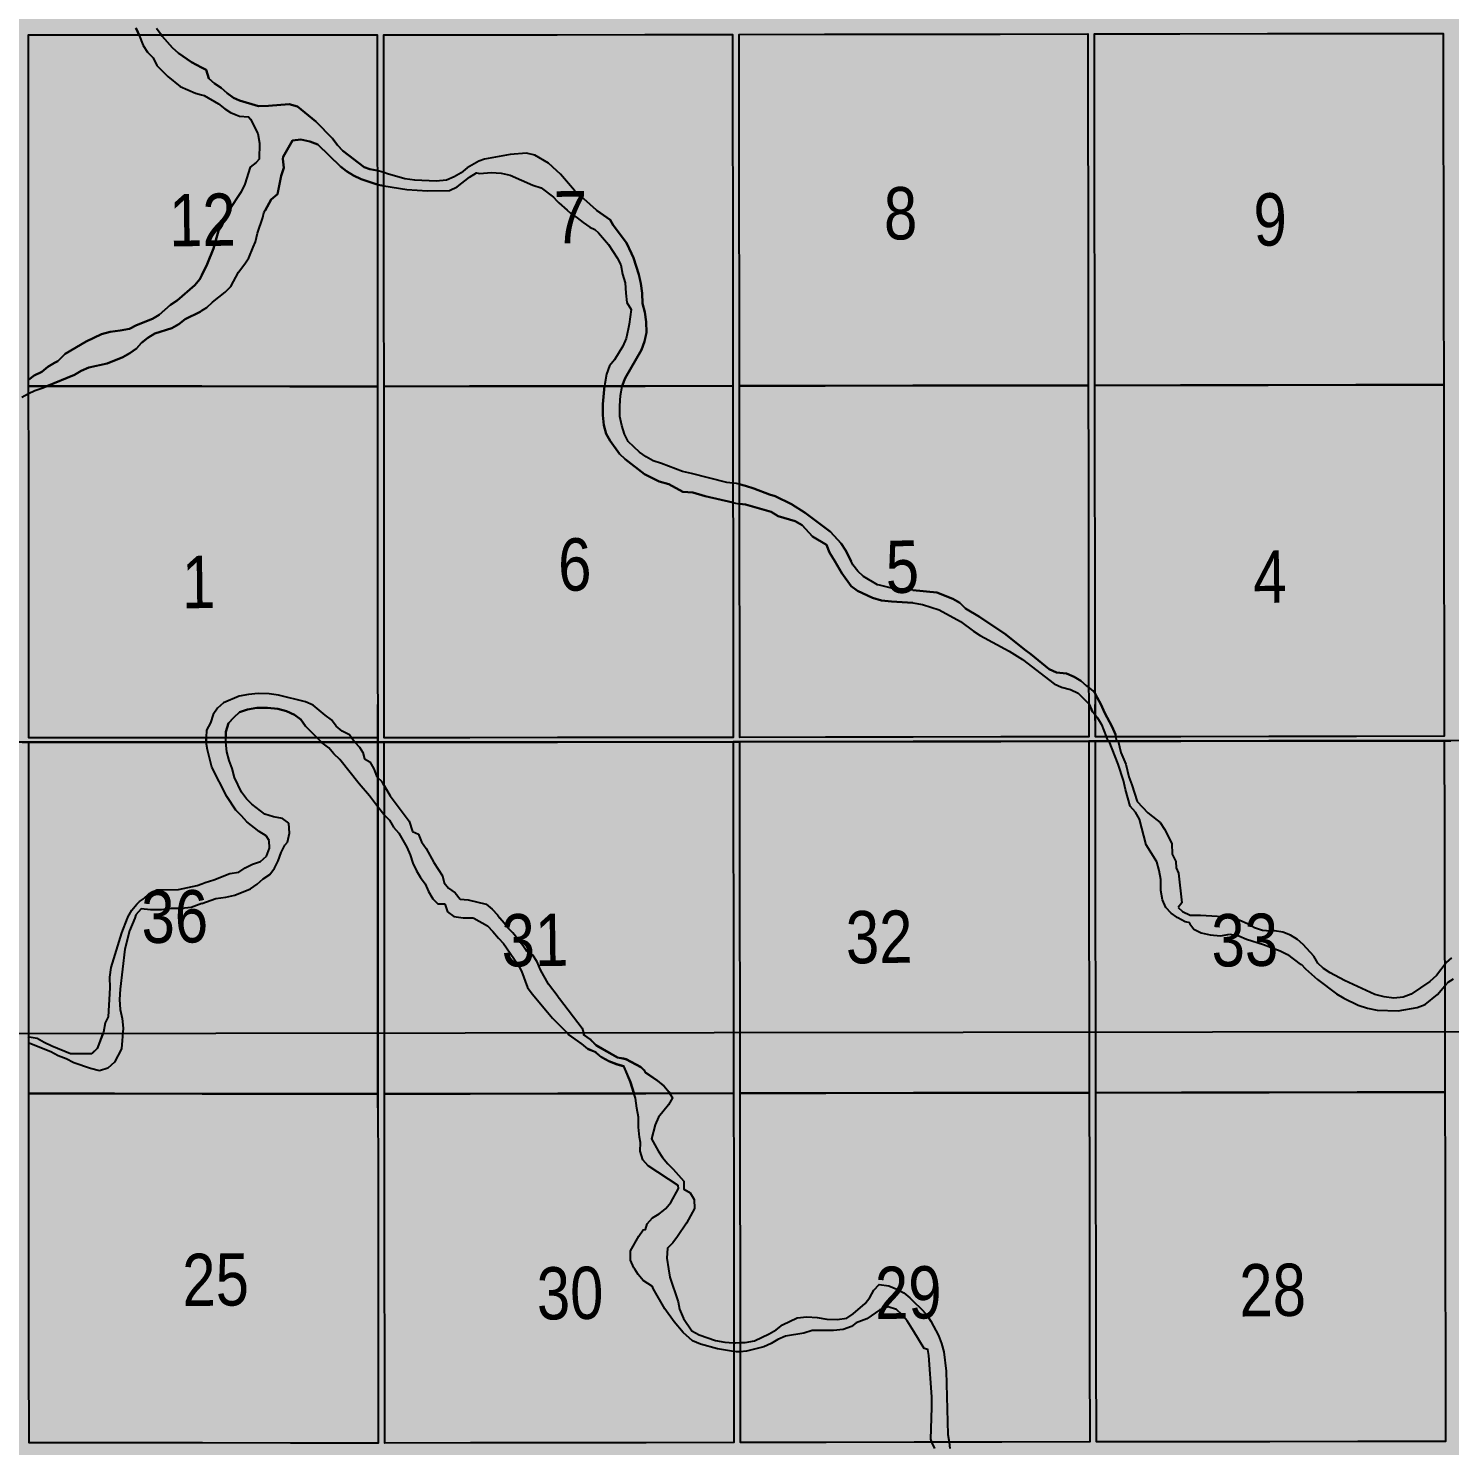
# Model space of a CAD drawing. Extents: x 405326 to 424052, y 6044755 to 6062236.
# Drawn here: x 416889.5 to 417105.8, y 6050044.7 to 6050260.4 of the extents above; entities that cross this region are included whole.
import ezdxf

# ---------------------------------------------------------------- set-up
doc = ezdxf.new("R2010")
doc.units = 0
doc.header["$LTSCALE"] = 5
doc.linetypes.add('DASHED2', pattern=[9.525, 6.35, -3.175])
for name, color, linetype in [('Quarters', 8, 'Continuous'), ('RoadSeg', 57, 'DASHED2'), ('T-WATER', 160, 'Continuous'), ('Townships', 57, 'Continuous')]:
    doc.layers.add(name, color=color, linetype=linetype)
doc.layers.add('ROUTE-MAP-BACKGROUND-H', color=7, linetype='Continuous', true_color=0xf0ebff)
doc.styles.add('120', font='ARIALN.TTF', dxfattribs={"height": 13})

msp = doc.modelspace()

# ---------------------------------------------------------------- hatches: boundary and pattern name
at = {"layer": 'ROUTE-MAP-BACKGROUND-H'}
h = msp.add_hatch(color=256, dxfattribs=at)
h.dxf.hatch_style = 1
h.paths.add_polyline_path([(417500.313, 6050470.993), (417499.828, 6050583.719), (417489.556, 6051448.866), (416064.545, 6051448.577), (416073.609, 6050477.938), (416071.924, 6050150.968), (416104.424, 6050150.804), (416615.018, 6050150.686), (416614.752, 6050098.449), (417501.84, 6050099.469), (417600.187, 6050099.469), (417600.187, 6050157.259), (417501.84, 6050157.777)])
h = msp.add_hatch(color=256, dxfattribs=at)
h.dxf.hatch_style = 1
h.paths.add_polyline_path([(416614.74, 6050107.04), (417600.353, 6050108.36), (417601.524, 6049233.335), (416615.912, 6049232.015)])

# ---------------------------------------------------------------- linework, layer by layer
at = {"layer": 'Quarters', "flags": 128}
for points in [[(416942.602, 6050219.248), (416942.61, 6050205.874), (416929.257, 6050205.883), (416915.903, 6050205.893), (416902.55, 6050205.902), (416889.531, 6050205.911), (416889.527, 6050219.287), (416889.523, 6050232.663), (416889.519, 6050246.038), (416889.515, 6050259.414), (416902.529, 6050259.404), (416915.878, 6050259.393), (416929.227, 6050259.383), (416942.576, 6050259.372), (416942.584, 6050245.998), (416942.593, 6050232.623)], [(416996.679, 6050219.333), (416996.693, 6050205.958), (416983.339, 6050205.938), (416969.986, 6050205.917), (416956.633, 6050205.896), (416943.614, 6050205.876), (416943.605, 6050219.25), (416943.596, 6050232.625), (416943.587, 6050245.999), (416943.579, 6050259.374), (416956.593, 6050259.394), (416969.942, 6050259.415), (416983.291, 6050259.436), (416996.639, 6050259.457), (416996.653, 6050246.082), (416996.666, 6050232.708)], [(417050.759, 6050219.414), (417050.777, 6050206.04), (417037.423, 6050206.02), (417024.069, 6050206.001), (417010.715, 6050205.98), (416997.696, 6050205.96), (416997.683, 6050219.335), (416997.669, 6050232.709), (416997.656, 6050246.084), (416997.642, 6050259.458), (417010.657, 6050259.479), (417024.006, 6050259.499), (417037.355, 6050259.519), (417050.705, 6050259.539), (417050.723, 6050246.164), (417050.741, 6050232.789)], [(417104.841, 6050219.494), (417104.864, 6050206.118), (417091.509, 6050206.099), (417078.155, 6050206.079), (417064.801, 6050206.06), (417051.781, 6050206.041), (417051.763, 6050219.416), (417051.744, 6050232.791), (417051.726, 6050246.165), (417051.708, 6050259.54), (417064.723, 6050259.56), (417078.073, 6050259.579), (417091.422, 6050259.599), (417104.772, 6050259.619), (417104.795, 6050246.244), (417104.818, 6050232.869)], [(416942.637, 6050165.75), (416942.646, 6050152.376), (416929.288, 6050152.384), (416915.929, 6050152.392), (416902.571, 6050152.4), (416889.548, 6050152.408), (416889.543, 6050165.784), (416889.539, 6050179.159), (416889.535, 6050192.535), (416889.531, 6050205.911), (416902.55, 6050205.902), (416915.903, 6050205.893), (416929.257, 6050205.883), (416942.61, 6050205.874), (416942.619, 6050192.499), (416942.628, 6050179.125)], [(416996.733, 6050165.834), (416996.747, 6050152.46), (416983.389, 6050152.439), (416970.031, 6050152.418), (416956.673, 6050152.398), (416943.649, 6050152.377), (416943.64, 6050165.752), (416943.631, 6050179.126), (416943.623, 6050192.501), (416943.614, 6050205.876), (416956.633, 6050205.896), (416969.986, 6050205.917), (416983.339, 6050205.938), (416996.693, 6050205.958), (416996.706, 6050192.584), (416996.72, 6050179.209)], [(417050.832, 6050165.915), (417050.85, 6050152.54), (417037.491, 6050152.521), (417024.132, 6050152.502), (417010.774, 6050152.481), (416997.75, 6050152.461), (416997.736, 6050165.836), (416997.723, 6050179.211), (416997.709, 6050192.585), (416997.696, 6050205.96), (417010.715, 6050205.98), (417024.069, 6050206.001), (417037.423, 6050206.02), (417050.777, 6050206.04), (417050.796, 6050192.665), (417050.814, 6050179.29)], [(417104.933, 6050165.993), (417104.956, 6050152.618), (417091.597, 6050152.599), (417078.238, 6050152.58), (417064.878, 6050152.56), (417051.854, 6050152.542), (417051.835, 6050165.917), (417051.817, 6050179.291), (417051.799, 6050192.666), (417051.781, 6050206.041), (417064.801, 6050206.06), (417078.155, 6050206.079), (417091.509, 6050206.099), (417104.864, 6050206.118), (417104.887, 6050192.743), (417104.91, 6050179.368)]]:
    msp.add_lwpolyline(points, close=True, dxfattribs=at)
at = {"layer": 'Quarters'}
for points in [[(416942.642, 6050157.448), (416942.646, 6050152.376), (416929.288, 6050152.384), (416915.929, 6050152.392), (416902.571, 6050152.4), (416889.548, 6050152.408), (416889.546, 6050157.437)], [(416996.741, 6050157.46), (416996.747, 6050152.46), (416983.389, 6050152.439), (416970.031, 6050152.418), (416956.673, 6050152.398), (416943.649, 6050152.377), (416943.646, 6050157.449)], [(417050.844, 6050157.471), (417050.85, 6050152.54), (417037.491, 6050152.521), (417024.132, 6050152.502), (417010.774, 6050152.481), (416997.75, 6050152.461), (416997.745, 6050157.46)], [(417104.947, 6050157.483), (417104.956, 6050152.618), (417091.597, 6050152.599), (417078.238, 6050152.58), (417064.878, 6050152.56), (417051.854, 6050152.542), (417051.847, 6050157.472)], [(416889.568, 6050096.029), (416889.567, 6050098.242), (416902.595, 6050098.232), (416915.958, 6050098.222), (416929.321, 6050098.213), (416942.684, 6050098.203), (416942.686, 6050096.083)], [(416943.689, 6050096.084), (416943.687, 6050098.204), (416956.716, 6050098.225), (416970.079, 6050098.246), (416983.442, 6050098.267), (416996.804, 6050098.289), (416996.807, 6050096.139)], [(416997.81, 6050096.14), (416997.808, 6050098.29), (417010.836, 6050098.31), (417024.199, 6050098.331), (417037.563, 6050098.351), (417050.927, 6050098.371), (417050.93, 6050096.194)], [(417051.934, 6050096.195), (417051.931, 6050098.372), (417064.96, 6050098.391), (417078.324, 6050098.411), (417091.688, 6050098.431), (417105.052, 6050098.45), (417105.056, 6050096.25)]]:
    msp.add_lwpolyline(points, dxfattribs=at)
for points in [[(416942.674, 6050111.579), (416942.684, 6050098.203), (416929.321, 6050098.213), (416915.958, 6050098.222), (416902.595, 6050098.232), (416889.567, 6050098.242), (416889.562, 6050111.616), (416889.557, 6050124.99), (416889.552, 6050138.365), (416889.548, 6050151.739), (416902.572, 6050151.731), (416915.93, 6050151.723), (416929.288, 6050151.715), (416942.646, 6050151.707), (416942.655, 6050138.331), (416942.664, 6050124.955)], [(416996.79, 6050111.664), (416996.804, 6050098.289), (416983.442, 6050098.267), (416970.079, 6050098.246), (416956.716, 6050098.225), (416943.687, 6050098.204), (416943.678, 6050111.58), (416943.668, 6050124.956), (416943.659, 6050138.332), (416943.649, 6050151.709), (416956.673, 6050151.729), (416970.031, 6050151.75), (416983.389, 6050151.77), (416996.747, 6050151.791), (416996.761, 6050138.415), (416996.775, 6050125.04)], [(417050.908, 6050111.746), (417050.927, 6050098.371), (417037.563, 6050098.351), (417024.199, 6050098.331), (417010.836, 6050098.31), (416997.808, 6050098.29), (416997.793, 6050111.666), (416997.778, 6050125.041), (416997.764, 6050138.417), (416997.75, 6050151.793), (417010.774, 6050151.813), (417024.133, 6050151.833), (417037.492, 6050151.852), (417050.851, 6050151.871), (417050.87, 6050138.496), (417050.888, 6050125.121)], [(417105.028, 6050111.825), (417105.052, 6050098.45), (417091.688, 6050098.431), (417078.324, 6050098.411), (417064.96, 6050098.391), (417051.931, 6050098.372), (417051.911, 6050111.747), (417051.892, 6050125.122), (417051.873, 6050138.498), (417051.855, 6050151.873), (417064.879, 6050151.892), (417078.239, 6050151.911), (417091.598, 6050151.93), (417104.957, 6050151.949), (417104.98, 6050138.574), (417105.004, 6050125.199)], [(416942.714, 6050058.075), (416942.724, 6050045.033), (416929.356, 6050045.045), (416915.988, 6050045.057), (416902.62, 6050045.068), (416889.587, 6050045.08), (416889.582, 6050058.119), (416889.577, 6050071.494), (416889.572, 6050084.868), (416889.567, 6050098.242), (416902.595, 6050098.232), (416915.958, 6050098.222), (416929.321, 6050098.213), (416942.684, 6050098.203), (416942.694, 6050084.827), (416942.704, 6050071.451)], [(416996.849, 6050058.162), (416996.863, 6050045.121), (416983.496, 6050045.099), (416970.128, 6050045.077), (416956.76, 6050045.056), (416943.727, 6050045.035), (416943.717, 6050058.076), (416943.707, 6050071.452), (416943.697, 6050084.828), (416943.687, 6050098.204), (416956.716, 6050098.225), (416970.079, 6050098.246), (416983.442, 6050098.267), (416996.804, 6050098.289), (416996.819, 6050084.913), (416996.834, 6050071.537)], [(417050.986, 6050058.245), (417051.005, 6050045.205), (417037.636, 6050045.185), (417024.268, 6050045.164), (417010.9, 6050045.143), (416997.866, 6050045.122), (416997.852, 6050058.163), (416997.837, 6050071.539), (416997.822, 6050084.915), (416997.808, 6050098.29), (417010.836, 6050098.31), (417024.199, 6050098.331), (417037.563, 6050098.351), (417050.927, 6050098.371), (417050.947, 6050084.996), (417050.966, 6050071.621)], [(417105.124, 6050058.327), (417105.148, 6050045.287), (417091.779, 6050045.267), (417078.411, 6050045.246), (417065.042, 6050045.226), (417052.008, 6050045.206), (417051.989, 6050058.247), (417051.97, 6050071.622), (417051.95, 6050084.997), (417051.931, 6050098.372), (417064.96, 6050098.391), (417078.324, 6050098.411), (417091.688, 6050098.431), (417105.052, 6050098.45), (417105.076, 6050085.076), (417105.1, 6050071.701)]]:
    msp.add_lwpolyline(points, close=True, dxfattribs=at)
at = {"layer": 'Quarters', "flags": 128}
for points in [[(416889.548, 6050150.866), (416889.548, 6050151.739), (416902.572, 6050151.731), (416915.93, 6050151.723), (416929.288, 6050151.715), (416942.646, 6050151.707), (416942.647, 6050150.874)], [(416943.65, 6050150.875), (416943.649, 6050151.709), (416956.673, 6050151.729), (416970.031, 6050151.75), (416983.389, 6050151.77), (416996.747, 6050151.791), (416996.75, 6050149.147)], [(416997.753, 6050149.145), (416997.75, 6050151.793), (417010.774, 6050151.813), (417024.133, 6050151.833), (417037.492, 6050151.852), (417050.851, 6050151.871), (417050.853, 6050150.893)], [(417051.856, 6050150.893), (417051.855, 6050151.873), (417064.879, 6050151.892), (417078.239, 6050151.911), (417091.598, 6050151.93), (417104.957, 6050151.949), (417104.959, 6050150.902)]]:
    msp.add_lwpolyline(points, dxfattribs=at)
at = {"layer": 'ROUTE-MAP-BACKGROUND-H'}
msp.add_lwpolyline([(416614.74, 6050107.04), (417600.353, 6050108.36), (417601.524, 6049233.335), (416615.912, 6049232.015)], close=True, dxfattribs=at)
at = {"layer": 'T-WATER'}
for p, q in [((416916.729, 6050150.573), (416916.544, 6050151.746)), ((416919.513, 6050151.728), (416919.512, 6050151.745)), ((416919.698, 6050150.266), (416919.513, 6050151.728)), ((416934.217, 6050151.611), (416934.091, 6050151.736)), ((416935.187, 6050150.864), (416934.217, 6050151.611)), ((416939.155, 6050151.733), (416939.859, 6050150.983)), ((417053.504, 6050152.568), (417053.76, 6050151.899)), ((417055.318, 6050148.399), (417053.975, 6050151.9)), ((417055.129, 6050151.901), (417054.985, 6050152.57)), ((417055.346, 6050151.902), (417055.719, 6050150.17)), ((416917.421, 6050147.919), (416916.729, 6050150.573)), ((416920.058, 6050148.929), (416919.698, 6050150.266)), ((416920.505, 6050147.706), (416920.058, 6050148.929)), ((416935.983, 6050149.955), (416935.187, 6050150.864)), ((416936.876, 6050149.107), (416935.983, 6050149.955)), ((416939.833, 6050145.405), (416936.876, 6050149.107)), ((416939.859, 6050150.983), (416940.399, 6050150.167)), ((416940.399, 6050150.167), (416940.654, 6050149.185)), ((416940.654, 6050149.185), (416941.459, 6050148.75)), ((417055.719, 6050150.17), (417056.483, 6050148.369)), ((416919.689, 6050143.442), (416917.421, 6050147.919)), ((416920.859, 6050146.369), (416920.505, 6050147.706)), ((416941.459, 6050148.75), (416942.045, 6050147.666)), ((416942.045, 6050147.666), (416942.529, 6050146.454)), ((417056.144, 6050145.899), (417055.318, 6050148.399)), ((417056.483, 6050148.369), (417056.975, 6050146.455)), ((416921.944, 6050144.096), (416920.859, 6050146.369)), ((416941.391, 6050143.581), (416939.833, 6050145.405)), ((416942.529, 6050146.454), (416942.63, 6050146.356)), ((416943.311, 6050145.693), (416942.63, 6050146.356)), ((416943.636, 6050145.132), (416943.311, 6050145.693)), ((416943.636, 6050145.132), (416944.559, 6050143.538)), ((417056.435, 6050144.539), (417056.144, 6050145.899)), ((417056.975, 6050146.455), (417057.432, 6050145.228)), ((417057.432, 6050145.228), (417058.209, 6050142.677)), ((416921.059, 6050141.379), (416919.689, 6050143.442)), ((416922.687, 6050143.123), (416921.944, 6050144.096)), ((416923.517, 6050142.273), (416922.687, 6050143.123)), ((416942.633, 6050141.96), (416941.391, 6050143.581)), ((416944.559, 6050143.538), (416947.443, 6050139.683)), ((417057.168, 6050141.968), (417056.435, 6050144.539)), ((417058.209, 6050142.677), (417059.849, 6050140.953)), ((416921.9, 6050140.495), (416921.059, 6050141.379)), ((416922.746, 6050139.606), (416921.9, 6050140.495)), ((416925.45, 6050140.774), (416923.517, 6050142.273)), ((416926.768, 6050140.369), (416925.45, 6050140.774)), ((416928.16, 6050140.09), (416926.768, 6050140.369)), ((416943.566, 6050140.742), (416942.633, 6050141.96)), ((416943.639, 6050140.668), (416943.566, 6050140.742)), ((416943.639, 6050140.668), (416944.435, 6050139.855)), ((417057.952, 6050141.05), (417057.168, 6050141.968)), ((417058.565, 6050140.008), (417057.952, 6050141.05)), ((417059.849, 6050140.953), (417061.25, 6050139.862)), ((416924.602, 6050138.116), (416922.746, 6050139.606)), ((416925.662, 6050137.488), (416924.602, 6050138.116)), ((416929.141, 6050139.377), (416928.16, 6050140.09)), ((416929.247, 6050137.853), (416929.141, 6050139.377)), ((416944.435, 6050139.855), (416945.056, 6050138.808)), ((416945.056, 6050138.808), (416945.844, 6050137.877)), ((416947.443, 6050139.683), (416947.935, 6050138.154)), ((416947.935, 6050138.154), (416948.836, 6050137.716)), ((417059.605, 6050136.092), (417058.565, 6050140.008)), ((417061.25, 6050139.862), (417061.711, 6050139.502)), ((417061.711, 6050139.502), (417062.365, 6050138.468)), ((417062.365, 6050138.468), (417063.511, 6050136.283)), ((416926.127, 6050136.784), (416925.662, 6050137.488)), ((416926.203, 6050135.587), (416926.127, 6050136.784)), ((416927.942, 6050134.909), (416928.497, 6050136.045)), ((416928.497, 6050136.045), (416928.946, 6050136.492)), ((416928.946, 6050136.492), (416929.247, 6050137.853)), ((416945.844, 6050137.877), (416947.076, 6050135.749)), ((416948.836, 6050137.716), (416948.905, 6050137.558)), ((416948.905, 6050137.558), (416949.337, 6050136.575)), ((416949.337, 6050136.575), (416949.999, 6050135.558)), ((417061.219, 6050133.518), (417059.605, 6050136.092)), ((417063.511, 6050136.283), (417063.544, 6050134.674)), ((416924.828, 6050133.574), (416925.716, 6050134.389)), ((416925.716, 6050134.389), (416926.203, 6050135.587)), ((416927.489, 6050133.676), (416927.942, 6050134.909)), ((416947.076, 6050135.749), (416947.581, 6050134.567)), ((416947.581, 6050134.567), (416948.013, 6050133.294)), ((416949.999, 6050135.558), (416951.198, 6050133.411)), ((417063.544, 6050134.674), (417064.119, 6050133.575)), ((416917.687, 6050130.759), (416920.14, 6050131.733)), ((416920.14, 6050131.733), (416921.533, 6050131.929)), ((416921.533, 6050131.929), (416922.497, 6050132.615)), ((416922.497, 6050132.615), (416923.588, 6050133.156)), ((416923.588, 6050133.156), (416924.828, 6050133.574)), ((416926.24, 6050131.59), (416926.936, 6050132.565)), ((416926.936, 6050132.565), (416927.489, 6050133.676)), ((416948.013, 6050133.294), (416948.527, 6050132.152)), ((416948.527, 6050132.152), (416949.146, 6050131.108)), ((416951.198, 6050133.411), (416952.529, 6050131.366)), ((417061.591, 6050132.212), (417061.219, 6050133.518)), ((417061.839, 6050130.8), (417061.591, 6050132.212)), ((417064.119, 6050133.575), (417064.145, 6050132.604)), ((417064.145, 6050132.604), (417064.529, 6050131.771)), ((417064.529, 6050131.771), (417064.994, 6050127.253)), ((416912.331, 6050129.319), (416915.159, 6050129.894)), ((416915.159, 6050129.894), (416915.873, 6050130.177)), ((416915.873, 6050130.177), (416916.367, 6050130.372)), ((416916.367, 6050130.372), (416917.687, 6050130.759)), ((416923.311, 6050129.416), (416924.327, 6050130.124)), ((416924.327, 6050130.124), (416925.214, 6050130.908)), ((416925.214, 6050130.908), (416926.24, 6050131.59)), ((416949.146, 6050131.108), (416949.875, 6050130.147)), ((416949.875, 6050130.147), (416950.398, 6050128.975)), ((416952.529, 6050131.366), (416952.741, 6050130.299)), ((416952.741, 6050130.299), (416953.43, 6050129.499)), ((416953.43, 6050129.499), (416954.427, 6050128.784)), ((417061.839, 6050129.157), (417061.839, 6050130.8)), ((416905.987, 6050127.053), (416906.39, 6050127.467)), ((416906.39, 6050127.467), (416906.991, 6050127.901)), ((416906.991, 6050127.901), (416907.873, 6050128.69)), ((416907.873, 6050128.69), (416909.031, 6050129.24)), ((416909.031, 6050129.24), (416912.331, 6050129.319)), ((416915.875, 6050127.161), (416918.018, 6050127.918)), ((416918.018, 6050127.918), (416919.517, 6050128.129)), ((416919.517, 6050128.129), (416920.89, 6050128.462)), ((416920.89, 6050128.462), (416923.311, 6050129.416)), ((416950.398, 6050128.975), (416951.025, 6050127.899)), ((416951.025, 6050127.899), (416951.781, 6050127.139)), ((416954.427, 6050128.784), (416955.182, 6050127.846)), ((416955.182, 6050127.846), (416956.426, 6050127.721)), ((416956.426, 6050127.721), (416959.13, 6050127.065)), ((417062.085, 6050127.733), (417061.839, 6050129.157)), ((417062.596, 6050126.572), (417062.085, 6050127.733)), ((416904.535, 6050124.956), (416904.599, 6050125.116)), ((416904.599, 6050125.116), (416905.239, 6050126.141)), ((416905.239, 6050126.141), (416905.987, 6050127.053)), ((416905.86, 6050125.432), (416905.666, 6050124.955)), ((416906.641, 6050126.355), (416905.86, 6050125.432)), ((416908.089, 6050126.217), (416906.641, 6050126.355)), ((416909.738, 6050126.226), (416908.089, 6050126.217)), ((416911.212, 6050126.413), (416909.738, 6050126.226)), ((416912.757, 6050126.399), (416911.212, 6050126.413)), ((416914.245, 6050126.586), (416912.757, 6050126.399)), ((416915.875, 6050127.161), (416914.245, 6050126.586)), ((416951.781, 6050127.139), (416952.868, 6050127.13)), ((416952.868, 6050127.13), (416953.25, 6050125.881)), ((416953.25, 6050125.881), (416954.257, 6050125.18)), ((416954.257, 6050125.18), (416955.659, 6050124.99)), ((416959.13, 6050127.065), (416960.067, 6050126.292)), ((416960.067, 6050126.292), (416960.882, 6050125.426)), ((416960.882, 6050125.426), (416961.255, 6050124.96)), ((417063.393, 6050125.699), (417062.596, 6050126.572)), ((417064.275, 6050125.116), (417063.393, 6050125.699)), ((417064.275, 6050125.116), (417064.424, 6050125.017)), ((417064.994, 6050127.253), (417064.438, 6050126.552)), ((417064.438, 6050126.552), (417065.14, 6050125.967)), ((417065.14, 6050125.967), (417066.275, 6050125.413)), ((417066.275, 6050125.413), (417067.857, 6050125.395)), ((417067.857, 6050125.395), (417072.112, 6050125.128)), ((417072.112, 6050125.128), (417072.631, 6050125.095)), ((416904.535, 6050124.956), (416903.639, 6050122.706)), ((416904.867, 6050122.988), (416904.158, 6050120.234)), ((416905.666, 6050124.955), (416904.867, 6050122.988)), ((416955.659, 6050124.99), (416957.208, 6050125.006)), ((416957.208, 6050125.006), (416957.301, 6050124.953)), ((416957.301, 6050124.953), (416959.354, 6050123.774)), ((416959.354, 6050123.774), (416960.186, 6050122.919)), ((416961.885, 6050124.171), (416961.255, 6050124.96)), ((416962.38, 6050123.539), (416961.885, 6050124.171)), ((416963.233, 6050122.683), (416962.38, 6050123.539)), ((417064.424, 6050125.017), (417065.515, 6050124.425)), ((417065.515, 6050124.425), (417066.161, 6050124.303)), ((417066.161, 6050124.303), (417066.225, 6050124.06)), ((417066.225, 6050124.06), (417066.861, 6050123.265)), ((417066.861, 6050123.265), (417067.959, 6050122.691)), ((417072.631, 6050125.095), (417073.863, 6050124.633)), ((417073.863, 6050124.633), (417075.011, 6050124.124)), ((417075.011, 6050124.124), (417076.053, 6050123.501)), ((417076.053, 6050123.501), (417077.316, 6050123.09)), ((417077.316, 6050123.09), (417078.507, 6050123.022)), ((417079.114, 6050122.988), (417078.507, 6050123.022)), ((417080.374, 6050122.831), (417079.114, 6050122.988)), ((416903.639, 6050122.706), (416902.052, 6050117.421)), ((416960.186, 6050122.919), (416961.025, 6050121.871)), ((416961.025, 6050121.871), (416961.778, 6050121.102)), ((416961.778, 6050121.102), (416963.937, 6050118.008)), ((416964.721, 6050120.784), (416963.233, 6050122.683)), ((416965.234, 6050120.04), (416964.721, 6050120.784)), ((417067.959, 6050122.691), (417069.346, 6050122.386)), ((417069.346, 6050122.386), (417070.895, 6050122.23)), ((417070.895, 6050122.23), (417072.3, 6050122.494)), ((417072.3, 6050122.494), (417073.697, 6050122.274)), ((417073.697, 6050122.274), (417074.86, 6050121.722)), ((417074.86, 6050121.722), (417077.469, 6050120.906)), ((417077.469, 6050120.906), (417078.511, 6050120.517)), ((417081.567, 6050122.347), (417080.374, 6050122.831)), ((417082.595, 6050121.713), (417081.567, 6050122.347)), ((417083.495, 6050120.942), (417082.595, 6050121.713)), ((417085.087, 6050119.158), (417083.495, 6050120.942)), ((416904.158, 6050120.234), (416903.432, 6050114.139)), ((416966.275, 6050119.331), (416965.234, 6050120.04)), ((416966.912, 6050118.276), (416966.275, 6050119.331)), ((417078.511, 6050120.517), (417079.966, 6050119.976)), ((417079.966, 6050119.976), (417081.082, 6050119.403)), ((417081.082, 6050119.403), (417083.021, 6050117.914)), ((417085.7, 6050118.098), (417085.087, 6050119.158)), ((417105.287, 6050118.168), (417106.123, 6050118.914)), ((416902.052, 6050117.421), (416901.843, 6050115.944)), ((416963.937, 6050118.008), (416964.553, 6050116.851)), ((416964.553, 6050116.851), (416965.466, 6050114.399)), ((416967.433, 6050117.098), (416966.912, 6050118.276)), ((416968.626, 6050114.913), (416967.433, 6050117.098)), ((417083.021, 6050117.914), (417083.17, 6050117.938)), ((417083.17, 6050117.938), (417083.837, 6050117.221)), ((417083.837, 6050117.221), (417085.648, 6050115.619)), ((417086.569, 6050117.291), (417085.7, 6050118.098)), ((417087.57, 6050116.616), (417086.569, 6050117.291)), ((417089.795, 6050115.451), (417087.57, 6050116.616)), ((417105.231, 6050118.118), (417103.762, 6050116.222)), ((417105.287, 6050118.168), (417105.231, 6050118.118)), ((416901.906, 6050114.327), (416901.607, 6050109.923)), ((416901.843, 6050115.944), (416901.906, 6050114.327)), ((416965.466, 6050114.399), (416966.152, 6050113.429)), ((416970.094, 6050112.988), (416968.626, 6050114.913)), ((417085.648, 6050115.619), (417088.556, 6050113.403)), ((417094.409, 6050113.305), (417089.795, 6050115.451)), ((417102.761, 6050115.276), (417099.907, 6050113.361)), ((417103.762, 6050116.222), (417102.761, 6050115.276)), ((417103.926, 6050113.334), (417105.293, 6050114.931)), ((417105.495, 6050115.167), (417105.293, 6050114.931)), ((417106.297, 6050115.679), (417105.495, 6050115.167)), ((416903.432, 6050114.139), (416903.342, 6050112.543)), ((416903.342, 6050112.543), (416903.469, 6050111.023)), ((416966.152, 6050113.429), (416968.482, 6050110.633)), ((416970.094, 6050112.988), (416970.303, 6050112.715)), ((416970.303, 6050112.715), (416973.743, 6050108.205)), ((417088.556, 6050113.403), (417089.645, 6050112.784)), ((417089.645, 6050112.784), (417091.839, 6050111.707)), ((417095.79, 6050112.969), (417094.409, 6050113.305)), ((417097.283, 6050112.748), (417095.79, 6050112.969)), ((417098.7, 6050112.91), (417097.283, 6050112.748)), ((417099.907, 6050113.361), (417098.7, 6050112.91)), ((417102.057, 6050111.785), (417103.926, 6050113.334)), ((416903.469, 6050111.023), (416903.749, 6050109.648)), ((416968.482, 6050110.633), (416969.243, 6050109.721)), ((417091.839, 6050111.707), (417093.263, 6050111.222)), ((417093.263, 6050111.222), (417094.72, 6050110.959)), ((417094.72, 6050110.959), (417097.956, 6050110.844)), ((417097.956, 6050110.844), (417100.811, 6050111.345)), ((417100.811, 6050111.345), (417102.057, 6050111.785)), ((416901.189, 6050109.014), (416900.904, 6050107.605)), ((416901.607, 6050109.923), (416901.189, 6050109.014)), ((416903.93, 6050108.186), (416903.666, 6050105.073)), ((416903.749, 6050109.648), (416903.93, 6050108.186)), ((416969.243, 6050109.721), (416970.098, 6050108.858)), ((416971.767, 6050107.174), (416970.098, 6050108.858)), ((416973.743, 6050108.205), (416974.056, 6050107.11)), ((416889.607, 6050106.821), (416889.448, 6050106.925)), ((416892.928, 6050104.613), (416889.449, 6050105.951)), ((416890.833, 6050106.631), (416889.607, 6050106.821)), ((416891.893, 6050106.001), (416890.833, 6050106.631)), ((416893.039, 6050105.447), (416891.893, 6050106.001)), ((416900.904, 6050107.605), (416899.979, 6050105.101)), ((416973.759, 6050105.748), (416971.767, 6050107.174)), ((416974.68, 6050104.95), (416973.759, 6050105.748)), ((416974.056, 6050107.11), (416975.07, 6050106.408)), ((416975.07, 6050106.408), (416975.912, 6050105.551)), ((416894.01, 6050103.989), (416892.928, 6050104.613)), ((416895.897, 6050104.311), (416893.039, 6050105.447)), ((416895.248, 6050103.502), (416894.01, 6050103.989)), ((416896.402, 6050102.929), (416895.248, 6050103.502)), ((416899.12, 6050104.286), (416895.897, 6050104.311)), ((416899.979, 6050105.101), (416899.12, 6050104.286)), ((416903.666, 6050105.073), (416902.571, 6050103.012)), ((416975.886, 6050104.471), (416974.68, 6050104.95)), ((416976.796, 6050103.673), (416975.886, 6050104.471)), ((416975.912, 6050105.551), (416979.152, 6050103.721)), ((416977.907, 6050103.067), (416976.796, 6050103.673)), ((416979.152, 6050103.721), (416980.143, 6050103.518)), ((416980.143, 6050103.518), (416980.524, 6050103.439)), ((416898.95, 6050102.041), (416896.402, 6050102.929)), ((416900.329, 6050101.69), (416898.95, 6050102.041)), ((416901.598, 6050102.104), (416900.329, 6050101.69)), ((416902.571, 6050103.012), (416901.598, 6050102.104)), ((416979.097, 6050102.625), (416977.907, 6050103.067)), ((416980.175, 6050102.331), (416979.097, 6050102.625)), ((416981.145, 6050099.98), (416980.175, 6050102.331)), ((416980.524, 6050103.439), (416982.713, 6050102.26)), ((416982.713, 6050102.26), (416983.21, 6050101.739)), ((416983.21, 6050101.739), (416983.417, 6050101.41)), ((416983.417, 6050101.41), (416985.28, 6050100.144)), ((416981.716, 6050098.193), (416981.145, 6050099.98)), ((416985.28, 6050100.144), (416986.207, 6050099.399)), ((416986.207, 6050099.399), (416987.001, 6050098.473)), ((416987.001, 6050098.473), (416987.165, 6050098.201))]:
    msp.add_line(p, q, dxfattribs=at)
at = {"layer": 'T-WATER', "linetype": 'Continuous'}
for p, q in [((417027.414, 6050044.19), (417026.989, 6050045.192)), ((417029.591, 6050045.196), (417029.735, 6050044.193))]:
    msp.add_line(p, q, dxfattribs=at)
at = {"layer": 'T-WATER', "flags": 128}
for points in [[(416905.832, 6050260.428), (416906.014, 6050260.154), (416906.301, 6050259.425), (416906.957, 6050257.756), (416907.638, 6050256.738), (416908.474, 6050255.873), (416909.048, 6050254.743), (416910.73, 6050253.076)], [(416906.301, 6050259.425), (416906.014, 6050260.154), (416905.832, 6050260.428)], [(416906.301, 6050259.425), (416906.957, 6050257.756), (416907.638, 6050256.738), (416908.474, 6050255.873), (416909.048, 6050254.743), (416910.73, 6050253.076), (416912.599, 6050251.546), (416914.937, 6050250.527), (416915.847, 6050250.257)], [(416909.011, 6050260.426), (416909.696, 6050259.422), (416909.837, 6050259.215), (416911.401, 6050257.404), (416912.347, 6050256.629), (416914.318, 6050255.236), (416915.845, 6050254.44), (416916.548, 6050254.073), (416916.928, 6050252.77), (416917.817, 6050251.99), (416918.84, 6050251.329), (416919.752, 6050250.526), (416920.709, 6050249.818), (416921.61, 6050249.415), (416924.489, 6050248.524), (416926.027, 6050248.589), (416929.151, 6050248.859), (416930.439, 6050248.47), (416933.237, 6050246.189), (416935.788, 6050243.592), (416936.529, 6050242.612), (416937.345, 6050241.752), (416940.609, 6050239.251), (416941.442, 6050238.922), (416942.554, 6050238.719)], [(416915.845, 6050254.44), (416914.318, 6050255.236), (416912.347, 6050256.629), (416911.401, 6050257.404), (416909.837, 6050259.215), (416909.696, 6050259.422)], [(416910.73, 6050253.076), (416912.599, 6050251.546), (416914.937, 6050250.527), (416915.847, 6050250.257), (416916.25, 6050250.138), (416918.402, 6050248.891), (416919.369, 6050248.141), (416920.231, 6050247.587), (416921.106, 6050247.218), (416921.605, 6050247.033), (416922.969, 6050246.9), (416923.272, 6050246.574), (416924.383, 6050244.358), (416924.64, 6050242.915), (416924.622, 6050240.453), (416924.177, 6050239.981), (416923.229, 6050239.251), (416922.408, 6050236.656), (416921.891, 6050235.485), (416920.014, 6050232.664), (416919.864, 6050232.438), (416918.9, 6050230.24), (416918.44, 6050229.565), (416917.655, 6050226.884), (416916.693, 6050224.469), (416915.86, 6050222.805), (416915.57, 6050222.224), (416914.826, 6050221.309), (416912.117, 6050218.975), (416911.13, 6050218.291), (416909.413, 6050216.782), (416908.394, 6050216.157), (416905.951, 6050215.207), (416904.858, 6050214.637), (416903.449, 6050214.378), (416901.925, 6050214.211), (416900.601, 6050213.825), (416898.286, 6050212.694), (416895.07, 6050210.827), (416893.994, 6050209.7), (416893.465, 6050209.481), (416892.441, 6050208.852), (416891.553, 6050208.088), (416890.386, 6050207.565), (416889.495, 6050206.895)], [(416942.554, 6050238.719), (416941.442, 6050238.922), (416940.609, 6050239.251), (416937.345, 6050241.752), (416936.529, 6050242.612), (416935.788, 6050243.592), (416933.237, 6050246.189), (416930.439, 6050248.47), (416929.151, 6050248.859), (416926.027, 6050248.589), (416924.489, 6050248.524), (416921.61, 6050249.415), (416920.709, 6050249.818), (416919.752, 6050250.526), (416918.84, 6050251.329), (416917.817, 6050251.99), (416916.928, 6050252.77), (416916.548, 6050254.073), (416915.845, 6050254.44)], [(416915.847, 6050250.257), (416916.25, 6050250.138), (416918.402, 6050248.891), (416919.369, 6050248.141), (416920.231, 6050247.587), (416921.106, 6050247.218), (416921.605, 6050247.033), (416922.969, 6050246.9), (416923.272, 6050246.574), (416924.383, 6050244.358), (416924.64, 6050242.915), (416924.622, 6050240.453), (416924.177, 6050239.981), (416923.229, 6050239.251), (416922.408, 6050236.656), (416921.891, 6050235.485), (416920.014, 6050232.664)], [(416942.555, 6050236.596), (416940.123, 6050237.434), (416938.94, 6050237.968), (416937.9, 6050238.623), (416936.988, 6050239.378), (416933.512, 6050242.683), (416932.309, 6050243.166), (416930.926, 6050243.458), (416929.681, 6050243.323), (416928.285, 6050240.822), (416928.202, 6050240.539), (416928.383, 6050239.139), (416927.96, 6050237.915), (416927.864, 6050237.446), (416927.384, 6050235.117), (416926.426, 6050234.349), (416925.516, 6050232.659)], [(416927.864, 6050237.446), (416927.96, 6050237.915), (416928.383, 6050239.139), (416928.202, 6050240.539), (416928.285, 6050240.822), (416929.681, 6050243.323), (416930.926, 6050243.458), (416932.309, 6050243.166), (416933.512, 6050242.683), (416936.988, 6050239.378), (416937.9, 6050238.623), (416938.94, 6050237.968), (416940.123, 6050237.434), (416942.555, 6050236.596)], [(416969.924, 6050238.668), (416968.617, 6050239.86), (416966.539, 6050241.098), (416965.293, 6050241.371), (416962.818, 6050241.19), (416958.901, 6050240.466), (416958.045, 6050240.144), (416956.264, 6050239.141), (416955.324, 6050238.412), (416954.269, 6050237.776), (416953.115, 6050237.264), (416951.569, 6050237.099), (416948.32, 6050237.259), (416946.799, 6050237.468), (416944.119, 6050238.224), (416943.557, 6050238.421)], [(416969.924, 6050238.668), (416968.617, 6050239.86), (416966.539, 6050241.098), (416965.293, 6050241.371), (416962.818, 6050241.19), (416958.901, 6050240.466), (416958.045, 6050240.144), (416956.264, 6050239.141), (416955.324, 6050238.412), (416954.269, 6050237.776), (416953.115, 6050237.264), (416951.569, 6050237.099), (416948.32, 6050237.259)], [(416943.557, 6050238.421), (416942.877, 6050238.66), (416942.554, 6050238.719)], [(416943.557, 6050238.421), (416942.877, 6050238.66), (416942.554, 6050238.719)], [(416948.32, 6050237.259), (416946.799, 6050237.468), (416944.119, 6050238.224), (416943.557, 6050238.421)], [(416943.559, 6050236.418), (416947.081, 6050235.867), (416950.244, 6050235.629), (416953.573, 6050235.7), (416954.716, 6050236.253), (416956.62, 6050237.745), (416957.698, 6050238.365), (416958.17, 6050238.282), (416959.905, 6050238.415), (416961.456, 6050238.316), (416962.819, 6050238.017), (416966.269, 6050236.504), (416967.521, 6050236.107), (416969.411, 6050234.678), (416969.928, 6050234.123)], [(416943.559, 6050236.418), (416947.081, 6050235.867), (416950.244, 6050235.629), (416953.573, 6050235.7), (416954.716, 6050236.253), (416956.62, 6050237.745), (416957.698, 6050238.365), (416958.17, 6050238.282), (416959.905, 6050238.415), (416961.456, 6050238.316), (416962.819, 6050238.017), (416966.269, 6050236.504), (416967.521, 6050236.107), (416969.411, 6050234.678), (416969.928, 6050234.123)], [(416975.957, 6050232.699), (416972.595, 6050235.714), (416970.448, 6050238.19), (416969.924, 6050238.668)], [(416975.957, 6050232.699), (416972.595, 6050235.714), (416970.448, 6050238.19), (416969.924, 6050238.668)], [(416888.493, 6050204.261), (416889.496, 6050204.776), (416890.449, 6050205.265), (416891.685, 6050205.683), (416892.304, 6050205.933), (416896.506, 6050207.63), (416897.525, 6050208.271), (416898.697, 6050208.779), (416901.459, 6050209.35), (416903.878, 6050210.347), (416904.945, 6050210.944), (416905.932, 6050211.635), (416906.728, 6050212.512), (416907.685, 6050213.266), (416908.727, 6050213.951), (416911.309, 6050214.763), (416912.362, 6050215.342), (416913.327, 6050216.103), (416915.61, 6050217.255), (416915.863, 6050217.417), (416916.621, 6050217.904), (416917.503, 6050218.695), (416919.423, 6050220.208), (416920.287, 6050221.089), (416921.472, 6050223.253), (416922.429, 6050224.561), (416923.032, 6050225.465), (416923.697, 6050227.05), (416924.039, 6050227.884), (416924.373, 6050229.22), (416925.184, 6050231.592), (416925.309, 6050232.275), (416925.516, 6050232.659), (416926.426, 6050234.349), (416927.384, 6050235.117), (416927.864, 6050237.446)], [(416943.559, 6050236.418), (416942.671, 6050236.556), (416942.555, 6050236.596)], [(416942.555, 6050236.596), (416942.671, 6050236.556), (416943.559, 6050236.418)], [(416969.928, 6050234.123), (416970.217, 6050233.811), (416971.47, 6050232.692)], [(416969.928, 6050234.123), (416970.217, 6050233.811), (416971.47, 6050232.692)], [(416915.86, 6050222.805), (416916.693, 6050224.469), (416917.655, 6050226.884), (416918.44, 6050229.565), (416918.9, 6050230.24), (416919.864, 6050232.438), (416920.014, 6050232.664)], [(416915.863, 6050217.417), (416916.621, 6050217.904), (416917.503, 6050218.695), (416919.423, 6050220.208), (416920.287, 6050221.089), (416921.472, 6050223.253), (416922.429, 6050224.561), (416923.032, 6050225.465), (416923.697, 6050227.05), (416924.039, 6050227.884), (416924.373, 6050229.22), (416925.184, 6050231.592), (416925.309, 6050232.275), (416925.516, 6050232.659)], [(416971.47, 6050232.692), (416971.979, 6050232.236), (416972.982, 6050231.561), (416973.92, 6050230.808), (416974.935, 6050230.143), (416975.699, 6050229.779), (416976.235, 6050229.273), (416977.778, 6050227.499), (416979.074, 6050225.467), (416979.657, 6050224.387), (416979.916, 6050222.954), (416980.312, 6050221.665), (416980.384, 6050220.079), (416980.568, 6050218.631), (416981.203, 6050217.579), (416980.893, 6050215.357), (416980.787, 6050214.598), (416980.481, 6050213.166), (416979.967, 6050212.006), (416978.676, 6050209.914), (416977.9, 6050209.015), (416977.473, 6050207.768), (416977.201, 6050206.291), (416977.168, 6050205.952)], [(416971.47, 6050232.692), (416971.979, 6050232.236), (416972.982, 6050231.561), (416973.92, 6050230.808), (416974.935, 6050230.143), (416975.699, 6050229.779), (416976.235, 6050229.273), (416977.778, 6050227.499), (416979.074, 6050225.467), (416979.657, 6050224.387), (416979.916, 6050222.954), (416980.312, 6050221.665), (416980.384, 6050220.079), (416980.568, 6050218.631), (416981.203, 6050217.579), (416980.893, 6050215.357), (416980.787, 6050214.598), (416980.481, 6050213.166), (416979.967, 6050212.006), (416978.676, 6050209.914), (416977.9, 6050209.015), (416977.473, 6050207.768), (416977.201, 6050206.291), (416977.168, 6050205.952)], [(416975.957, 6050232.699), (416975.994, 6050232.666), (416978.033, 6050231.256), (416978.461, 6050230.408), (416980.491, 6050227.754), (416981.275, 6050226.13), (416981.554, 6050225.463), (416982.391, 6050222.938), (416982.695, 6050221.567), (416982.867, 6050220.09), (416982.936, 6050218.494), (416983.286, 6050217.179), (416983.509, 6050215.726), (416983.543, 6050214.094), (416983.258, 6050212.698), (416982.775, 6050211.449), (416980.301, 6050207.138), (416979.865, 6050205.956)], [(416979.865, 6050205.956), (416980.301, 6050207.138), (416982.775, 6050211.449), (416983.258, 6050212.698), (416983.543, 6050214.094), (416983.509, 6050215.726), (416983.286, 6050217.179), (416982.936, 6050218.494), (416982.867, 6050220.09), (416982.695, 6050221.567), (416982.391, 6050222.938), (416981.554, 6050225.463), (416981.275, 6050226.13), (416980.491, 6050227.754), (416978.461, 6050230.408), (416978.033, 6050231.256), (416975.994, 6050232.666), (416975.957, 6050232.699)], [(416889.495, 6050206.895), (416890.386, 6050207.565), (416891.553, 6050208.088), (416892.441, 6050208.852), (416893.465, 6050209.481), (416893.994, 6050209.7), (416895.07, 6050210.827), (416898.286, 6050212.694), (416900.601, 6050213.825), (416901.925, 6050214.211), (416903.449, 6050214.378), (416904.858, 6050214.637), (416905.951, 6050215.207), (416908.394, 6050216.157), (416909.413, 6050216.782), (416911.13, 6050218.291), (416912.117, 6050218.975), (416914.826, 6050221.309), (416915.57, 6050222.224), (416915.86, 6050222.805)], [(416915.863, 6050217.417), (416915.61, 6050217.255), (416913.327, 6050216.103), (416912.362, 6050215.342), (416911.309, 6050214.763), (416908.727, 6050213.951), (416907.685, 6050213.266), (416906.728, 6050212.512), (416905.932, 6050211.635), (416904.945, 6050210.944), (416903.878, 6050210.347), (416901.459, 6050209.35), (416898.697, 6050208.779), (416897.525, 6050208.271), (416896.506, 6050207.63), (416892.304, 6050205.933)], [(416889.496, 6050204.776), (416890.449, 6050205.265), (416891.685, 6050205.683), (416892.304, 6050205.933)], [(416996.675, 6050188.208), (416992.493, 6050189.187), (416990.604, 6050189.712), (416989.075, 6050189.848), (416986.965, 6050190.988), (416985.483, 6050191.405), (416983.238, 6050192.524), (416980.317, 6050194.817), (416979.466, 6050195.637), (416978.021, 6050197.575), (416977.415, 6050198.65), (416977.074, 6050200.001), (416976.892, 6050201.517), (416976.898, 6050203.194), (416977.168, 6050205.952)], [(416977.168, 6050205.952), (416976.898, 6050203.194), (416976.892, 6050201.517), (416977.074, 6050200.001), (416977.415, 6050198.65), (416978.021, 6050197.575), (416979.466, 6050195.637), (416980.317, 6050194.817), (416983.238, 6050192.524), (416985.483, 6050191.405), (416986.965, 6050190.988), (416989.075, 6050189.848), (416990.604, 6050189.712), (416992.493, 6050189.187), (416996.675, 6050188.208)], [(416996.672, 6050191.153), (416995.769, 6050191.265), (416990.423, 6050192.626), (416989.013, 6050192.903), (416985.855, 6050194.152), (416984.548, 6050194.544), (416983.482, 6050195.159), (416982.509, 6050195.866), (416980.772, 6050197.494), (416980.183, 6050198.608), (416979.787, 6050199.925), (416979.491, 6050201.282), (416979.471, 6050202.916), (416979.595, 6050204.471), (416979.848, 6050205.91), (416979.865, 6050205.956)], [(416996.672, 6050191.153), (416995.769, 6050191.265), (416990.423, 6050192.626), (416989.013, 6050192.903), (416985.855, 6050194.152), (416984.548, 6050194.544), (416983.482, 6050195.159), (416982.509, 6050195.866), (416980.772, 6050197.494), (416980.183, 6050198.608), (416979.787, 6050199.925), (416979.491, 6050201.282), (416979.471, 6050202.916), (416979.595, 6050204.471), (416979.848, 6050205.91), (416979.865, 6050205.956)], [(416997.676, 6050190.986), (416997.262, 6050191.08), (416996.672, 6050191.153)], [(416997.676, 6050190.986), (416997.262, 6050191.08), (416996.672, 6050191.153)], [(416997.676, 6050190.986), (416998.633, 6050190.767), (416999.886, 6050190.351), (417002.26, 6050189.403), (417003.121, 6050189.171), (417005.617, 6050187.938), (417007.679, 6050186.625), (417011.539, 6050183.724), (417013.179, 6050181.973), (417013.83, 6050180.951), (417014.695, 6050179.261)], [(417014.695, 6050179.261), (417013.83, 6050180.951), (417013.179, 6050181.973), (417011.539, 6050183.724), (417007.679, 6050186.625), (417005.617, 6050187.938), (417003.121, 6050189.171), (417002.26, 6050189.403), (416999.886, 6050190.351), (416998.633, 6050190.767), (416997.676, 6050190.986)], [(416996.675, 6050188.208), (416997.117, 6050188.105), (416997.679, 6050188.031)], [(416996.675, 6050188.208), (416997.117, 6050188.105), (416997.679, 6050188.031)], [(417012.19, 6050179.257), (417011.406, 6050180.581), (417010.922, 6050181.745), (417008.808, 6050183.022), (417007.217, 6050184.752), (417006.19, 6050185.391), (417003.587, 6050186.152), (417002.541, 6050186.775), (416998.61, 6050187.909), (416997.679, 6050188.031)], [(416997.679, 6050188.031), (416998.61, 6050187.909), (417002.541, 6050186.775), (417003.587, 6050186.152), (417006.19, 6050185.391), (417007.217, 6050184.752), (417008.808, 6050183.022), (417010.922, 6050181.745), (417011.406, 6050180.581), (417012.19, 6050179.257)], [(417024.073, 6050172.937), (417020.844, 6050173.137), (417019.308, 6050173.309), (417017.965, 6050173.688), (417015.644, 6050174.749), (417014.694, 6050175.499), (417013.259, 6050177.454), (417012.19, 6050179.257)], [(417012.19, 6050179.257), (417013.259, 6050177.454), (417014.694, 6050175.499), (417015.644, 6050174.749), (417017.965, 6050173.688), (417019.308, 6050173.309), (417020.844, 6050173.137), (417024.073, 6050172.937)], [(417024.07, 6050174.859), (417023.06, 6050174.957), (417021.457, 6050175.01), (417018.993, 6050175.617), (417018.697, 6050175.69), (417016.568, 6050176.953), (417015.686, 6050177.767), (417014.965, 6050178.733), (417014.695, 6050179.261)], [(417024.07, 6050174.859), (417023.06, 6050174.957), (417021.457, 6050175.01), (417018.993, 6050175.617), (417018.697, 6050175.69), (417016.568, 6050176.953), (417015.686, 6050177.767), (417014.965, 6050178.733), (417014.695, 6050179.261)], [(417024.07, 6050174.859), (417027.728, 6050174.504), (417030.15, 6050173.529), (417031.221, 6050172.918), (417032.092, 6050172.083), (417034.214, 6050170.788), (417038.251, 6050168.106), (417041.054, 6050165.815), (417042.054, 6050165.12), (417044.815, 6050162.851), (417045.96, 6050162.311), (417047.444, 6050162.189), (417048.614, 6050161.686), (417049.67, 6050161.04), (417050.52, 6050160.297), (417050.805, 6050160.093)], [(417050.805, 6050160.093), (417050.52, 6050160.297), (417049.67, 6050161.04), (417048.614, 6050161.686), (417047.444, 6050162.189), (417045.96, 6050162.311), (417044.815, 6050162.851), (417042.054, 6050165.12), (417041.054, 6050165.815), (417038.251, 6050168.106), (417034.214, 6050170.788), (417032.092, 6050172.083), (417031.221, 6050172.918), (417030.15, 6050173.529), (417027.728, 6050174.504), (417024.07, 6050174.859)], [(417024.073, 6050172.937), (417024.089, 6050172.936), (417025.544, 6050172.702), (417028.083, 6050171.879), (417031.359, 6050170.094), (417033.301, 6050168.616), (417034.332, 6050167.954), (417038.732, 6050165.599), (417040.794, 6050164.288), (417045.578, 6050160.622), (417046.721, 6050160.083), (417048.073, 6050159.724), (417049.255, 6050159.203), (417050.808, 6050157.615)], [(417024.073, 6050172.937), (417024.089, 6050172.936), (417025.544, 6050172.702), (417028.083, 6050171.879), (417031.359, 6050170.094), (417033.301, 6050168.616), (417034.332, 6050167.954), (417038.732, 6050165.599), (417040.794, 6050164.288), (417045.578, 6050160.622), (417046.721, 6050160.083), (417048.073, 6050159.724), (417049.255, 6050159.203), (417050.808, 6050157.615)], [(417051.81, 6050159.078), (417051.547, 6050159.561), (417050.805, 6050160.093)], [(417051.81, 6050159.078), (417051.547, 6050159.561), (417050.805, 6050160.093)], [(416939.146, 6050151.733), (416939.045, 6050151.84), (416938.653, 6050152.402), (416938.359, 6050152.823), (416937.248, 6050153.426), (416936.314, 6050154.149), (416935.618, 6050155.138), (416934.643, 6050155.839), (416932.813, 6050157.346), (416931.681, 6050157.875), (416927.566, 6050158.859), (416926.118, 6050159.084), (416924.475, 6050159.158), (416922.965, 6050158.987), (416921.558, 6050158.716), (416919.167, 6050157.702), (416918.281, 6050156.927), (416917.595, 6050155.915), (416917.182, 6050154.662), (416916.597, 6050153.559), (416916.55, 6050152.415), (416916.534, 6050152.014), (416916.576, 6050151.746)], [(416938.653, 6050152.402), (416938.359, 6050152.823), (416937.248, 6050153.426), (416936.314, 6050154.149), (416935.618, 6050155.138), (416934.643, 6050155.839), (416932.813, 6050157.346), (416931.681, 6050157.875), (416927.566, 6050158.859), (416926.118, 6050159.084), (416924.475, 6050159.158), (416922.965, 6050158.987), (416921.558, 6050158.716), (416919.167, 6050157.702), (416918.281, 6050156.927), (416917.595, 6050155.915), (416917.182, 6050154.662), (416916.597, 6050153.559), (416916.55, 6050152.415)], [(417051.814, 6050155.902), (417051.429, 6050156.366), (417050.92, 6050157.501), (417050.808, 6050157.615)], [(417050.808, 6050157.615), (417050.92, 6050157.501), (417051.429, 6050156.366), (417051.814, 6050155.902)], [(417051.81, 6050159.078), (417052.73, 6050157.389), (417053.25, 6050156.238), (417054.412, 6050154.079), (417054.911, 6050152.91), (417054.985, 6050152.57)], [(417054.985, 6050152.57), (417054.911, 6050152.91), (417054.412, 6050154.079), (417053.25, 6050156.238), (417052.73, 6050157.389), (417051.81, 6050159.078)], [(416933.414, 6050152.405), (416931.638, 6050154.161), (416930.934, 6050155.166), (416929.996, 6050155.908), (416928.793, 6050156.439), (416927.467, 6050156.815), (416925.869, 6050156.95), (416924.244, 6050156.957), (416922.824, 6050156.688), (416921.613, 6050156.27), (416920.734, 6050155.471), (416919.941, 6050154.599), (416919.515, 6050153.323), (416919.528, 6050152.413)], [(416919.538, 6050151.745), (416919.528, 6050152.413), (416919.515, 6050153.323), (416919.941, 6050154.599), (416920.734, 6050155.471), (416921.613, 6050156.27), (416922.824, 6050156.688), (416924.244, 6050156.957), (416925.869, 6050156.95), (416927.467, 6050156.815), (416928.793, 6050156.439), (416929.996, 6050155.908), (416930.934, 6050155.166), (416931.638, 6050154.161), (416933.414, 6050152.405), (416934.091, 6050151.736)], [(417051.814, 6050155.902), (417052.187, 6050155.452), (417052.801, 6050154.4), (417053.504, 6050152.568)], [(417051.814, 6050155.902), (417052.187, 6050155.452), (417052.801, 6050154.4), (417053.504, 6050152.568)], [(416916.576, 6050151.746), (416916.534, 6050152.014), (416916.55, 6050152.415)], [(416939.146, 6050151.733), (416939.045, 6050151.84), (416938.653, 6050152.402)]]:
    msp.add_lwpolyline(points, dxfattribs=at)
at = {"layer": 'T-WATER'}
for points in [[(416899.182, 6050104.371), (416900.04, 6050105.184), (416900.867, 6050107.423)], [(416977.828, 6050103.154), (416976.72, 6050103.759), (416975.811, 6050104.555), (416974.607, 6050105.034), (416973.688, 6050105.83), (416971.7, 6050107.253), (416971.438, 6050107.518)], [(416973.89, 6050107.521), (416973.984, 6050107.189), (416974.997, 6050106.489), (416975.838, 6050105.633), (416979.072, 6050103.806), (416980.061, 6050103.604), (416980.441, 6050103.526), (416982.626, 6050102.348), (416983.122, 6050101.828), (416983.329, 6050101.5), (416985.188, 6050100.236), (416986.113, 6050099.493), (416986.906, 6050098.568), (416987.07, 6050098.297)], [(416981.631, 6050098.288), (416981.061, 6050100.072), (416980.093, 6050102.42), (416979.017, 6050102.713), (416977.828, 6050103.154)], [(416981.755, 6050071.537), (416981.639, 6050071.734), (416981.122, 6050072.874), (416981.122, 6050074.304), (416982.392, 6050076.55), (416983.058, 6050077.503), (416983.42, 6050077.531), (416983.674, 6050078.41), (416984.447, 6050079.3), (416985.502, 6050079.912), (416986.126, 6050080.446), (416986.489, 6050080.746), (416987.238, 6050081.651), (416988.439, 6050083.803), (416988.353, 6050084.23), (416983.781, 6050087.262), (416982.974, 6050088.154), (416982.585, 6050089.453), (416982.635, 6050090.809), (416982.479, 6050091.618), (416982.342, 6050093.115), (416982.355, 6050094.624), (416982.06, 6050096.028), (416981.873, 6050097.532), (416981.631, 6050098.288)], [(416987.07, 6050098.297), (416987.511, 6050097.566), (416986.884, 6050096.515), (416985.378, 6050094.642), (416984.864, 6050093.459), (416984.33, 6050091.368), (416985.327, 6050089.499), (416986.002, 6050088.486), (416986.779, 6050087.541), (416987.634, 6050086.725), (416989.218, 6050084.916), (416989.232, 6050083.692), (416990.178, 6050083.108), (416990.784, 6050082.096), (416990.832, 6050080.757), (416989.615, 6050078.522), (416988.287, 6050076.461), (416987.537, 6050075.518), (416986.742, 6050074.685), (416986.623, 6050073.187), (416986.905, 6050071.545)], [(416996.813, 6050058.981), (416994.369, 6050059.38), (416991.776, 6050060.098), (416990.569, 6050060.583), (416989.13, 6050061.872), (416987.743, 6050063.514), (416986.361, 6050065.492), (416984.545, 6050068.587), (416984.49, 6050068.895), (416983.068, 6050069.79), (416982.263, 6050070.681), (416981.755, 6050071.537)], [(416986.905, 6050071.545), (416987.119, 6050070.302), (416988.391, 6050066.555), (416988.56, 6050065.433), (416989.19, 6050063.993), (416990.466, 6050062.12), (416991.549, 6050061.527), (416994.046, 6050060.664), (416995.468, 6050060.382), (416996.811, 6050060.312)], [(417016.804, 6050066.265), (417017.554, 6050067.207), (417018.141, 6050068.302), (417018.983, 6050069.165), (417020.442, 6050068.986), (417021.634, 6050068.491), (417022.717, 6050067.89), (417023.647, 6050067.124), (417024.205, 6050066.59)], [(416997.814, 6050060.327), (416998.577, 6050060.357), (416999.977, 6050060.612), (417002.224, 6050061.674), (417003.288, 6050062.289), (417004.231, 6050063.029), (417006.472, 6050064.09), (417007.959, 6050064.235), (417009.545, 6050064.166), (417010.974, 6050063.92), (417012.574, 6050063.832), (417014.032, 6050064.034), (417015.026, 6050064.713), (417016.804, 6050066.265)], [(417024.211, 6050062.018), (417023.219, 6050063.634), (417022.459, 6050064.569), (417021.581, 6050065.361), (417020.307, 6050065.757), (417019.068, 6050065.32), (417017.069, 6050063.961), (417015.455, 6050063.353), (417014.746, 6050062.766), (417013.489, 6050062.348), (417011.985, 6050062.191), (417008.754, 6050062.192), (417007.514, 6050061.767), (417004.686, 6050061.323), (417003.531, 6050060.813), (417002.541, 6050060.174), (417001.407, 6050059.684), (416998.783, 6050059.009), (416997.816, 6050058.945)], [(417024.205, 6050066.59), (417025.348, 6050065.496), (417026.146, 6050064.594), (417026.813, 6050063.604), (417028.007, 6050061.436), (417028.449, 6050060.209), (417028.806, 6050058.916), (417029.173, 6050055.969), (417029.429, 6050046.323), (417029.591, 6050045.196)], [(416996.811, 6050060.312), (416997.087, 6050060.298), (416997.814, 6050060.327)], [(417026.989, 6050045.192), (417026.798, 6050045.642), (417026.952, 6050050.433), (417026.952, 6050052.077), (417026.53, 6050058.377), (417026.341, 6050059.307), (417025.8, 6050059.427), (417024.211, 6050062.018)], [(416997.816, 6050058.945), (416997.261, 6050058.908), (416996.813, 6050058.981)]]:
    msp.add_lwpolyline(points, dxfattribs=at)
at = {"layer": 'Townships'}
for points in [[(416942.642, 6050157.448), (416942.646, 6050152.376), (416942.646, 6050151.707), (416915.93, 6050151.723), (416889.548, 6050151.739), (416888.545, 6050151.74), (416861.828, 6050151.756), (416835.446, 6050151.772), (416834.442, 6050151.772), (416807.725, 6050151.789), (416781.342, 6050151.805), (416780.338, 6050151.806), (416753.621, 6050151.823), (416727.237, 6050151.839), (416726.234, 6050151.84), (416699.516, 6050151.856), (416673.114, 6050151.888), (416672.11, 6050151.889), (416645.374, 6050151.92), (416618.972, 6050151.95), (416617.969, 6050151.951), (416617.97, 6050152.62), (416617.977, 6050157.379)], [(417267.251, 6050157.517), (417267.264, 6050152.855), (417267.266, 6050152.186), (417240.551, 6050152.146), (417214.169, 6050152.107), (417213.166, 6050152.106), (417186.45, 6050152.067), (417160.066, 6050152.029), (417159.063, 6050152.027), (417132.344, 6050151.989), (417105.96, 6050151.951), (417104.957, 6050151.949), (417078.239, 6050151.911), (417051.855, 6050151.873), (417050.851, 6050151.871), (417024.133, 6050151.833), (416997.75, 6050151.793), (416996.747, 6050151.791), (416970.031, 6050151.75), (416943.649, 6050151.709), (416942.646, 6050151.707), (416942.646, 6050152.376), (416942.642, 6050157.448)], [(416780.338, 6050151.806), (416781.342, 6050151.805), (416807.725, 6050151.789), (416834.442, 6050151.772), (416835.446, 6050151.772), (416861.828, 6050151.756), (416888.545, 6050151.74), (416889.548, 6050151.739), (416915.93, 6050151.723), (416942.646, 6050151.707), (416942.664, 6050124.955), (416942.684, 6050098.203), (416942.686, 6050096.083)], [(416942.686, 6050096.083), (416942.684, 6050098.203), (416942.664, 6050124.955), (416942.646, 6050151.707), (416943.649, 6050151.709), (416970.031, 6050151.75), (416996.747, 6050151.791), (416997.75, 6050151.793), (417024.133, 6050151.833), (417050.851, 6050151.871), (417051.855, 6050151.873), (417078.239, 6050151.911), (417104.957, 6050151.949), (417105.96, 6050151.951)]]:
    msp.add_lwpolyline(points, dxfattribs=at)

# ---------------------------------------------------------------- texts
at = {"layer": 'RoadSeg', "style": '120'}
for s, height, rotation, p in [('7', 7.967, 0.67212, (416969.493, 6050227.619)), ('8', 7.967, 0.67212, (417019.719, 6050228.225)), ('9', 7.967, 0.67212, (417075.971, 6050227.288)), ('12', 7.967, 0.67212, (416910.937, 6050227.185)), ('6', 7.967, 0.67212, (416970.142, 6050174.766)), ('5', 7.967, 0.67212, (417019.994, 6050174.429)), ('1', 7.967, 0.67212, (416912.897, 6050172.095)), ('4', 7.967, 0.67212, (417075.932, 6050172.898)), ('36', 7.9639, 0.75481, (416906.741, 6050121.136)), ('31', 7.9639, 0.75481, (416961.55, 6050117.562)), ('32', 7.9639, 0.75481, (417013.937, 6050118.036)), ('33', 7.9639, 0.75481, (417069.572, 6050117.567)), ('25', 7.9497, 0.74884, (416912.968, 6050065.876)), ('30', 7.9497, 0.74884, (416966.913, 6050063.834)), ('29', 7.9497, 0.74884, (417018.377, 6050063.909)), ('28', 7.9497, 0.74884, (417073.823, 6050064.297))]:
    msp.add_text(s, height=height, rotation=rotation, dxfattribs=at).set_placement(p)

doc.saveas('drawing.dxf')
